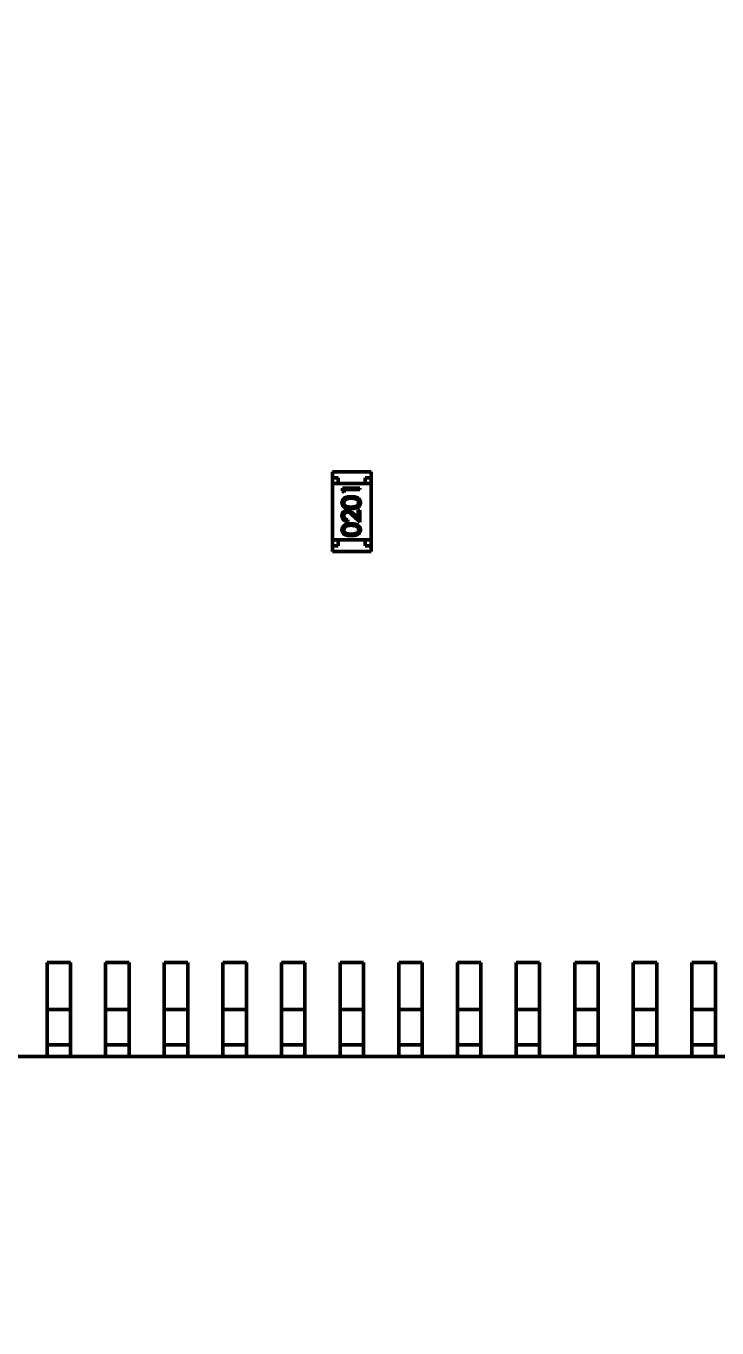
# Model space of a CAD drawing. Header units: millimetres. Extents: x 71 to 428, y 120 to 295.
# Drawn here: x 346.08 to 351.98, y 190.67 to 201.77 of the extents above; entities that cross this region are included whole.
import ezdxf

# ---------------------------------------------------------------- set-up
doc = ezdxf.new("R2010")
doc.units = ezdxf.units.MM
doc.header["$LTSCALE"] = 0.75
doc.layers.add('Dim', color=3, linetype='Continuous', lineweight=25)
doc.layers.add('Visible', color=7, linetype='Continuous', lineweight=50)
doc.styles.get("Standard").update_dxf_attribs({"font": 'arial.ttf'})
doc.dimstyles.new('Dim-ISO-25', dxfattribs={"dimtxt": 3.5, "dimasz": 3.5, "dimexe": 2.1, "dimexo": 2.1, "dimgap": 1.4, "dimtad": 1, "dimzin": 12, "dimdsep": 46, "dimtxsty": 'Standard', "dimcen": 0, "dimazin": 3, "dimtp": 0.1, "dimtm": 0.1, "dimtfac": 0.714286, "dimtmove": 0, "dimatfit": 3, "dimfxl": 1, "dimtzin": 12, "dimarcsym": 0})

# ---------------------------------------------------------------- blocks, each defined once
blk = doc.blocks.new('*D127')
at = {"color": 0, "linetype": 'ByBlock', "lineweight": -2}
for p, q in [((318.396, 202.394), (318.396, 119.871)), ((354.896, 148.704), (354.896, 119.871)), ((318.396, 121.971), (354.896, 121.971))]:
    blk.add_line(p, q, dxfattribs=at)
at = {"color": 0, "linetype": 'ByBlock'}
for points in [[(318.396, 121.971), (321.896, 121.388), (321.896, 122.554)], [(354.896, 121.971), (351.396, 121.388), (351.396, 122.554)]]:
    blk.add_solid(points, dxfattribs=at)
at = {"layer": 'Defpoints', "color": 0, "linetype": 'ByBlock'}
for p in [(318.396, 204.494), (354.896, 150.804)]:
    blk.add_point(p, dxfattribs=at)
at = {"color": 0, "linetype": 'ByBlock', "lineweight": -2, "insert": (336.646, 125.159), "char_height": 3.5, "attachment_point": 5}
blk.add_mtext('\\A0;36.5', dxfattribs=at)

msp = doc.modelspace()

# ---------------------------------------------------------------- linework, layer by layer
at = {"layer": 'Visible'}
for p, q in [((349.027, 197.969), (348.697, 197.969)), ((348.697, 197.969), (348.697, 197.919)), ((348.697, 197.919), (348.697, 197.869)), ((348.747, 197.919), (348.697, 197.919)), ((348.747, 197.869), (348.747, 197.919)), ((348.977, 197.919), (348.977, 197.869)), ((349.027, 197.919), (348.977, 197.919)), ((349.027, 197.969), (349.027, 197.919)), ((349.027, 197.869), (349.027, 197.919)), ((348.697, 197.869), (349.027, 197.869)), ((348.697, 197.869), (348.697, 197.389)), ((348.977, 197.869), (348.747, 197.869)), ((348.782, 197.83), (348.932, 197.83)), ((348.782, 197.803), (348.782, 197.83)), ((348.798, 197.794), (348.782, 197.803)), ((348.798, 197.817), (348.798, 197.794)), ((348.932, 197.817), (348.798, 197.817)), ((348.932, 197.83), (348.932, 197.817)), ((349.027, 197.869), (349.027, 197.389)), ((348.932, 197.54), (348.87, 197.598)), ((348.877, 197.61), (348.917, 197.572)), ((348.917, 197.642), (348.932, 197.642)), ((348.917, 197.572), (348.917, 197.642)), ((348.932, 197.642), (348.932, 197.54)), ((348.828, 197.559), (348.828, 197.546)), ((348.697, 197.389), (348.697, 197.339)), ((348.697, 197.389), (349.027, 197.389)), ((348.977, 197.389), (348.747, 197.389)), ((348.747, 197.339), (348.747, 197.389)), ((348.977, 197.389), (348.977, 197.339)), ((349.027, 197.339), (349.027, 197.389)), ((348.697, 197.289), (348.697, 197.339)), ((348.697, 197.339), (348.747, 197.339)), ((349.027, 197.289), (348.697, 197.289)), ((348.977, 197.339), (349.027, 197.339)), ((349.027, 197.289), (349.027, 197.339)), ((346.263, 193.702), (346.263, 193.785)), ((346.263, 193.785), (346.463, 193.785)), ((346.263, 193.702), (346.263, 193.385)), ((346.463, 193.785), (346.463, 193.702)), ((346.463, 193.385), (346.463, 193.702)), ((346.763, 193.702), (346.763, 193.785)), ((346.763, 193.785), (346.963, 193.785)), ((346.763, 193.702), (346.763, 193.385)), ((346.963, 193.785), (346.963, 193.702)), ((346.963, 193.385), (346.963, 193.702)), ((347.263, 193.702), (347.263, 193.785)), ((347.263, 193.785), (347.463, 193.785)), ((347.263, 193.702), (347.263, 193.385)), ((347.463, 193.785), (347.463, 193.702)), ((347.463, 193.385), (347.463, 193.702)), ((347.763, 193.702), (347.763, 193.785)), ((347.763, 193.785), (347.963, 193.785)), ((347.763, 193.702), (347.763, 193.385)), ((347.963, 193.785), (347.963, 193.702)), ((347.963, 193.385), (347.963, 193.702)), ((348.263, 193.702), (348.263, 193.785)), ((348.263, 193.785), (348.463, 193.785)), ((348.263, 193.702), (348.263, 193.385)), ((348.463, 193.785), (348.463, 193.702)), ((348.463, 193.385), (348.463, 193.702)), ((348.763, 193.702), (348.763, 193.785)), ((348.763, 193.785), (348.963, 193.785)), ((348.763, 193.702), (348.763, 193.385)), ((348.963, 193.785), (348.963, 193.702)), ((348.963, 193.385), (348.963, 193.702)), ((349.263, 193.702), (349.263, 193.785)), ((349.263, 193.785), (349.463, 193.785)), ((349.263, 193.702), (349.263, 193.385)), ((349.463, 193.785), (349.463, 193.702)), ((349.463, 193.385), (349.463, 193.702)), ((349.763, 193.702), (349.763, 193.785)), ((349.763, 193.785), (349.963, 193.785)), ((349.763, 193.702), (349.763, 193.385)), ((349.963, 193.785), (349.963, 193.702)), ((349.963, 193.385), (349.963, 193.702)), ((350.263, 193.702), (350.263, 193.785)), ((350.263, 193.785), (350.463, 193.785)), ((350.263, 193.702), (350.263, 193.385)), ((350.463, 193.785), (350.463, 193.702)), ((350.463, 193.385), (350.463, 193.702)), ((350.763, 193.702), (350.763, 193.785)), ((350.763, 193.785), (350.963, 193.785)), ((350.763, 193.702), (350.763, 193.385)), ((350.963, 193.785), (350.963, 193.702)), ((350.963, 193.385), (350.963, 193.702)), ((351.263, 193.702), (351.263, 193.785)), ((351.263, 193.785), (351.463, 193.785)), ((351.263, 193.702), (351.263, 193.385)), ((351.463, 193.785), (351.463, 193.702)), ((351.463, 193.385), (351.463, 193.702)), ((351.763, 193.702), (351.763, 193.785)), ((351.763, 193.785), (351.963, 193.785)), ((351.763, 193.702), (351.763, 193.385)), ((351.963, 193.785), (351.963, 193.702)), ((351.963, 193.385), (351.963, 193.702)), ((346.263, 193.385), (346.263, 193.085)), ((346.263, 193.385), (346.463, 193.385)), ((346.463, 193.085), (346.463, 193.385)), ((346.763, 193.385), (346.763, 193.085)), ((346.763, 193.385), (346.963, 193.385)), ((346.963, 193.085), (346.963, 193.385)), ((347.263, 193.385), (347.263, 193.085)), ((347.263, 193.385), (347.463, 193.385)), ((347.463, 193.085), (347.463, 193.385)), ((347.763, 193.385), (347.763, 193.085)), ((347.763, 193.385), (347.963, 193.385)), ((347.963, 193.085), (347.963, 193.385)), ((348.263, 193.385), (348.263, 193.085)), ((348.263, 193.385), (348.463, 193.385)), ((348.463, 193.085), (348.463, 193.385)), ((348.763, 193.385), (348.763, 193.085)), ((348.763, 193.385), (348.963, 193.385)), ((348.963, 193.085), (348.963, 193.385)), ((349.263, 193.385), (349.263, 193.085)), ((349.263, 193.385), (349.463, 193.385)), ((349.463, 193.085), (349.463, 193.385)), ((349.763, 193.385), (349.763, 193.085)), ((349.763, 193.385), (349.963, 193.385)), ((349.963, 193.085), (349.963, 193.385)), ((350.263, 193.385), (350.263, 193.085)), ((350.263, 193.385), (350.463, 193.385)), ((350.463, 193.085), (350.463, 193.385)), ((350.763, 193.385), (350.763, 193.085)), ((350.763, 193.385), (350.963, 193.385)), ((350.963, 193.085), (350.963, 193.385)), ((351.263, 193.385), (351.263, 193.085)), ((351.263, 193.385), (351.463, 193.385)), ((351.463, 193.085), (351.463, 193.385)), ((351.763, 193.385), (351.763, 193.085)), ((351.763, 193.385), (351.963, 193.385)), ((351.963, 193.085), (351.963, 193.385)), ((346.263, 193.085), (346.263, 192.985)), ((346.263, 193.085), (346.463, 193.085)), ((346.463, 193.085), (346.463, 192.985)), ((346.763, 193.085), (346.763, 192.985)), ((346.763, 193.085), (346.963, 193.085)), ((346.963, 193.085), (346.963, 192.985)), ((347.263, 193.085), (347.263, 192.985)), ((347.263, 193.085), (347.463, 193.085)), ((347.463, 193.085), (347.463, 192.985)), ((347.763, 193.085), (347.763, 192.985)), ((347.763, 193.085), (347.963, 193.085)), ((347.963, 193.085), (347.963, 192.985)), ((348.263, 193.085), (348.263, 192.985)), ((348.263, 193.085), (348.463, 193.085)), ((348.463, 193.085), (348.463, 192.985)), ((348.763, 193.085), (348.763, 192.985)), ((348.763, 193.085), (348.963, 193.085)), ((348.963, 193.085), (348.963, 192.985)), ((349.263, 193.085), (349.263, 192.985)), ((349.263, 193.085), (349.463, 193.085)), ((349.463, 193.085), (349.463, 192.985)), ((349.763, 193.085), (349.763, 192.985)), ((349.763, 193.085), (349.963, 193.085)), ((349.963, 193.085), (349.963, 192.985)), ((350.263, 193.085), (350.263, 192.985)), ((350.263, 193.085), (350.463, 193.085)), ((350.463, 193.085), (350.463, 192.985)), ((350.763, 193.085), (350.763, 192.985)), ((350.763, 193.085), (350.963, 193.085)), ((350.963, 193.085), (350.963, 192.985)), ((351.263, 193.085), (351.263, 192.985)), ((351.263, 193.085), (351.463, 193.085)), ((351.463, 193.085), (351.463, 192.985)), ((351.763, 193.085), (351.763, 192.985)), ((351.763, 193.085), (351.963, 193.085)), ((351.963, 193.085), (351.963, 192.985)), ((366.613, 192.985), (342.613, 192.985))]:
    msp.add_line(p, q, dxfattribs=at)
at = {"layer": 'Visible', "extrusion": (0, 0, -1)}
msp.add_circle((-354.896, 204.496), 47.93, dxfattribs=at)
at = {"layer": 'Visible'}
for centre in [(348.86, 197.633), (348.86, 197.402)]:
    msp.add_arc(centre, 0.111, 71.6443, 91.3671, dxfattribs=at)
for points, knots in [([(348.778, 197.706), (348.778, 197.707), (348.778, 197.709), (348.779, 197.713), (348.779, 197.716), (348.78, 197.719), (348.782, 197.723), (348.783, 197.726), (348.785, 197.729), (348.787, 197.732), (348.789, 197.735), (348.791, 197.737), (348.794, 197.74), (348.797, 197.742), (348.801, 197.745), (348.804, 197.747), (348.808, 197.749), (348.812, 197.751), (348.816, 197.752), (348.821, 197.754), (348.826, 197.755), (348.832, 197.756), (348.838, 197.756), (348.844, 197.757), (348.85, 197.757), (348.855, 197.757), (348.857, 197.757)], [0, 0, 0, 0, 0.033788, 0.067194, 0.099862, 0.132567, 0.165151, 0.197913, 0.231319, 0.265083, 0.299255, 0.334399, 0.369943, 0.406284, 0.444064, 0.482998, 0.523354, 0.565537, 0.609613, 0.656391, 0.705885, 0.758325, 0.813832, 0.872795, 0.934722, 1, 1, 1, 1]), ([(348.857, 197.655), (348.855, 197.655), (348.85, 197.655), (348.843, 197.656), (348.837, 197.656), (348.831, 197.657), (348.825, 197.658), (348.82, 197.659), (348.816, 197.66), (348.811, 197.662), (348.807, 197.663), (348.804, 197.665), (348.8, 197.667), (348.797, 197.669), (348.794, 197.672), (348.791, 197.674), (348.789, 197.677), (348.787, 197.68), (348.785, 197.683), (348.783, 197.686), (348.782, 197.689), (348.78, 197.692), (348.779, 197.695), (348.779, 197.699), (348.778, 197.702), (348.778, 197.704), (348.778, 197.706)], [0, 0, 0, 0, 0.068595, 0.133246, 0.194313, 0.251279, 0.304513, 0.354235, 0.400481, 0.443411, 0.484015, 0.523252, 0.561042, 0.5979, 0.633518, 0.668314, 0.702496, 0.736685, 0.770293, 0.803437, 0.835913, 0.86846, 0.900847, 0.933467, 0.966258, 1, 1, 1, 1]), ([(348.857, 197.744), (348.855, 197.744), (348.852, 197.744), (348.847, 197.744), (348.842, 197.743), (348.837, 197.743), (348.833, 197.742), (348.829, 197.741), (348.825, 197.74), (348.821, 197.739), (348.818, 197.738), (348.814, 197.736), (348.811, 197.735), (348.809, 197.733), (348.806, 197.731), (348.804, 197.729), (348.802, 197.727), (348.8, 197.724), (348.797, 197.72), (348.795, 197.716), (348.794, 197.711), (348.794, 197.708), (348.794, 197.706)], [0, 0, 0, 0, 0.065681, 0.128486, 0.188175, 0.245106, 0.299448, 0.350823, 0.399942, 0.446672, 0.491255, 0.533376, 0.573853, 0.612526, 0.649597, 0.685532, 0.720106, 0.753838, 0.818925, 0.880493, 0.940311, 1, 1, 1, 1]), ([(348.794, 197.706), (348.794, 197.704), (348.794, 197.701), (348.795, 197.696), (348.797, 197.691), (348.8, 197.688), (348.802, 197.685), (348.804, 197.683), (348.806, 197.681), (348.808, 197.679), (348.811, 197.678), (348.814, 197.676), (348.816, 197.675), (348.82, 197.673), (348.823, 197.672), (348.827, 197.671), (348.831, 197.671), (348.835, 197.67), (348.84, 197.669), (348.846, 197.669), (348.851, 197.669), (348.855, 197.669), (348.857, 197.669)], [0, 0, 0, 0, 0.060387, 0.120883, 0.182755, 0.247811, 0.281299, 0.315088, 0.349702, 0.384857, 0.420966, 0.458511, 0.497175, 0.537602, 0.580503, 0.627468, 0.678388, 0.733983, 0.793747, 0.857714, 0.926698, 1, 1, 1, 1]), ([(348.857, 197.757), (348.86, 197.757), (348.864, 197.757), (348.871, 197.757), (348.877, 197.756), (348.883, 197.756), (348.888, 197.755), (348.893, 197.754), (348.898, 197.752), (348.902, 197.751), (348.906, 197.749), (348.91, 197.747), (348.914, 197.745), (348.917, 197.743), (348.92, 197.74), (348.923, 197.738), (348.925, 197.735), (348.928, 197.732), (348.93, 197.729), (348.931, 197.726), (348.933, 197.723), (348.934, 197.719), (348.935, 197.716), (348.936, 197.713), (348.936, 197.709), (348.936, 197.707), (348.936, 197.706)], [0, 0, 0, 0, 0.065063, 0.126773, 0.185516, 0.240765, 0.29298, 0.34225, 0.388919, 0.432776, 0.474628, 0.514775, 0.553606, 0.591426, 0.628028, 0.663804, 0.698984, 0.733591, 0.767628, 0.801208, 0.834264, 0.866981, 0.89972, 0.932702, 0.966176, 1, 1, 1, 1]), ([(348.936, 197.706), (348.936, 197.704), (348.936, 197.702), (348.936, 197.699), (348.935, 197.695), (348.934, 197.692), (348.933, 197.689), (348.931, 197.686), (348.93, 197.683), (348.928, 197.68), (348.926, 197.677), (348.923, 197.674), (348.92, 197.672), (348.917, 197.67), (348.914, 197.667), (348.911, 197.665), (348.907, 197.663), (348.903, 197.662), (348.899, 197.66), (348.894, 197.659), (348.889, 197.658), (348.883, 197.657), (348.877, 197.656), (348.871, 197.656), (348.864, 197.655), (348.86, 197.655), (348.857, 197.655)], [0, 0, 0, 0, 0.033787, 0.066622, 0.099285, 0.131361, 0.163585, 0.196104, 0.228902, 0.262158, 0.295991, 0.330218, 0.36506, 0.400951, 0.43762, 0.475708, 0.515381, 0.556414, 0.599765, 0.646424, 0.696431, 0.749782, 0.806573, 0.867436, 0.931887, 1, 1, 1, 1]), ([(348.857, 197.669), (348.859, 197.669), (348.863, 197.669), (348.869, 197.669), (348.874, 197.67), (348.879, 197.67), (348.883, 197.671), (348.888, 197.671), (348.891, 197.672), (348.895, 197.673), (348.898, 197.675), (348.901, 197.676), (348.903, 197.677), (348.906, 197.679), (348.908, 197.681), (348.91, 197.683), (348.912, 197.685), (348.915, 197.688), (348.917, 197.691), (348.919, 197.696), (348.92, 197.701), (348.921, 197.704), (348.921, 197.706)], [0, 0, 0, 0, 0.072951, 0.141584, 0.205926, 0.265301, 0.320597, 0.371817, 0.41879, 0.461699, 0.502134, 0.540804, 0.578181, 0.614297, 0.649678, 0.684299, 0.718359, 0.752081, 0.817652, 0.879722, 0.939966, 1, 1, 1, 1]), ([(348.921, 197.706), (348.921, 197.708), (348.92, 197.711), (348.919, 197.716), (348.917, 197.721), (348.915, 197.724), (348.913, 197.727), (348.911, 197.729), (348.908, 197.731), (348.906, 197.733), (348.904, 197.734), (348.901, 197.736), (348.898, 197.737), (348.896, 197.738), (348.895, 197.738)], [0, 0, 0, 0, 0.112813, 0.225394, 0.339595, 0.459675, 0.521735, 0.583926, 0.648174, 0.713881, 0.781004, 0.851451, 0.924051, 1, 1, 1, 1]), ([(348.778, 197.595), (348.778, 197.596), (348.778, 197.6), (348.779, 197.604), (348.78, 197.609), (348.782, 197.613), (348.783, 197.617), (348.786, 197.621), (348.788, 197.624), (348.792, 197.628), (348.795, 197.63), (348.799, 197.633), (348.802, 197.635), (348.806, 197.637), (348.81, 197.638), (348.814, 197.639), (348.819, 197.64), (348.821, 197.64), (348.823, 197.64)], [0, 0, 0, 0, 0.069475, 0.136517, 0.200789, 0.26383, 0.325735, 0.387291, 0.449509, 0.512968, 0.576275, 0.63758, 0.697903, 0.757172, 0.816599, 0.876653, 0.93729, 1, 1, 1, 1]), ([(348.828, 197.546), (348.827, 197.546), (348.823, 197.546), (348.818, 197.547), (348.813, 197.548), (348.808, 197.55), (348.804, 197.552), (348.8, 197.554), (348.796, 197.557), (348.792, 197.56), (348.789, 197.564), (348.786, 197.568), (348.784, 197.572), (348.782, 197.576), (348.78, 197.58), (348.779, 197.585), (348.778, 197.59), (348.778, 197.593), (348.778, 197.595)], [0, 0, 0, 0, 0.068791, 0.135103, 0.198979, 0.261904, 0.323495, 0.385195, 0.446969, 0.509765, 0.572251, 0.633405, 0.693251, 0.752583, 0.812579, 0.873275, 0.93555, 1, 1, 1, 1]), ([(348.824, 197.627), (348.823, 197.627), (348.821, 197.626), (348.818, 197.626), (348.815, 197.625), (348.813, 197.624), (348.81, 197.623), (348.807, 197.621), (348.805, 197.619), (348.803, 197.617), (348.801, 197.615), (348.799, 197.612), (348.797, 197.609), (348.796, 197.607), (348.795, 197.604), (348.794, 197.601), (348.794, 197.597), (348.794, 197.595), (348.794, 197.594)], [0, 0, 0, 0, 0.061965, 0.122122, 0.180988, 0.239933, 0.299906, 0.359989, 0.421776, 0.486576, 0.551535, 0.615018, 0.677259, 0.73973, 0.80305, 0.866495, 0.931973, 1, 1, 1, 1]), ([(348.794, 197.594), (348.794, 197.593), (348.794, 197.591), (348.794, 197.587), (348.795, 197.584), (348.796, 197.581), (348.797, 197.578), (348.799, 197.575), (348.801, 197.573), (348.803, 197.57), (348.805, 197.568), (348.808, 197.566), (348.811, 197.564), (348.814, 197.563), (348.817, 197.561), (348.821, 197.56), (348.824, 197.56), (348.827, 197.559), (348.828, 197.559)], [0, 0, 0, 0, 0.064439, 0.126547, 0.186887, 0.245878, 0.304041, 0.362191, 0.420976, 0.48066, 0.5406, 0.600689, 0.661936, 0.724443, 0.789038, 0.856314, 0.926352, 1, 1, 1, 1]), ([(348.823, 197.64), (348.825, 197.64), (348.829, 197.64), (348.835, 197.639), (348.841, 197.637), (348.846, 197.634), (348.85, 197.632), (348.853, 197.63), (348.856, 197.627), (348.86, 197.625), (348.864, 197.621), (348.868, 197.618), (348.872, 197.614), (348.875, 197.611), (348.877, 197.61)], [0, 0, 0, 0, 0.098702, 0.195672, 0.292422, 0.391343, 0.444462, 0.504229, 0.570352, 0.642546, 0.722288, 0.807921, 0.90047, 1, 1, 1, 1]), ([(348.87, 197.598), (348.869, 197.6), (348.866, 197.602), (348.862, 197.606), (348.858, 197.61), (348.854, 197.613), (348.851, 197.615), (348.848, 197.618), (348.845, 197.62), (348.842, 197.622), (348.838, 197.624), (348.834, 197.625), (348.829, 197.626), (348.826, 197.627), (348.824, 197.627)], [0, 0, 0, 0, 0.110803, 0.212829, 0.306101, 0.390647, 0.466924, 0.534481, 0.593587, 0.644557, 0.7362, 0.825024, 0.911986, 1, 1, 1, 1]), ([(348.778, 197.475), (348.778, 197.476), (348.778, 197.478), (348.779, 197.482), (348.779, 197.485), (348.78, 197.489), (348.782, 197.492), (348.783, 197.495), (348.785, 197.498), (348.787, 197.501), (348.789, 197.504), (348.791, 197.507), (348.794, 197.509), (348.797, 197.512), (348.801, 197.514), (348.804, 197.516), (348.808, 197.518), (348.812, 197.52), (348.816, 197.521), (348.821, 197.523), (348.826, 197.524), (348.832, 197.525), (348.838, 197.526), (348.844, 197.526), (348.85, 197.526), (348.855, 197.527), (348.857, 197.527)], [0, 0, 0, 0, 0.033788, 0.067194, 0.099862, 0.132567, 0.165151, 0.197913, 0.231319, 0.265083, 0.299255, 0.334399, 0.369943, 0.406284, 0.444064, 0.482998, 0.523354, 0.565537, 0.609613, 0.656391, 0.705885, 0.758325, 0.813832, 0.872795, 0.934722, 1, 1, 1, 1]), ([(348.857, 197.425), (348.855, 197.425), (348.85, 197.425), (348.843, 197.425), (348.837, 197.425), (348.831, 197.426), (348.825, 197.427), (348.82, 197.428), (348.816, 197.429), (348.811, 197.431), (348.807, 197.433), (348.804, 197.434), (348.8, 197.436), (348.797, 197.439), (348.794, 197.441), (348.791, 197.443), (348.789, 197.446), (348.787, 197.449), (348.785, 197.452), (348.783, 197.455), (348.782, 197.458), (348.78, 197.461), (348.779, 197.464), (348.779, 197.468), (348.778, 197.471), (348.778, 197.474), (348.778, 197.475)], [0, 0, 0, 0, 0.068595, 0.133246, 0.194313, 0.251279, 0.304513, 0.354235, 0.400481, 0.443411, 0.484015, 0.523252, 0.561042, 0.5979, 0.633518, 0.668314, 0.702496, 0.736685, 0.770293, 0.803437, 0.835913, 0.86846, 0.900847, 0.933467, 0.966258, 1, 1, 1, 1]), ([(348.857, 197.513), (348.855, 197.513), (348.852, 197.513), (348.847, 197.513), (348.842, 197.512), (348.837, 197.512), (348.833, 197.511), (348.829, 197.51), (348.825, 197.509), (348.821, 197.508), (348.818, 197.507), (348.814, 197.505), (348.811, 197.504), (348.809, 197.502), (348.806, 197.5), (348.804, 197.498), (348.802, 197.496), (348.8, 197.493), (348.797, 197.49), (348.795, 197.485), (348.794, 197.48), (348.794, 197.477), (348.794, 197.475)], [0, 0, 0, 0, 0.065681, 0.128486, 0.188175, 0.245106, 0.299448, 0.350823, 0.399942, 0.446672, 0.491255, 0.533376, 0.573853, 0.612526, 0.649597, 0.685532, 0.720106, 0.753838, 0.818925, 0.880493, 0.940311, 1, 1, 1, 1]), ([(348.794, 197.475), (348.794, 197.474), (348.794, 197.47), (348.795, 197.465), (348.797, 197.461), (348.8, 197.457), (348.802, 197.454), (348.804, 197.452), (348.806, 197.45), (348.808, 197.448), (348.811, 197.447), (348.814, 197.445), (348.816, 197.444), (348.82, 197.443), (348.823, 197.442), (348.827, 197.441), (348.831, 197.44), (348.835, 197.439), (348.84, 197.439), (348.846, 197.438), (348.851, 197.438), (348.855, 197.438), (348.857, 197.438)], [0, 0, 0, 0, 0.060387, 0.120883, 0.182755, 0.247811, 0.281299, 0.315088, 0.349702, 0.384857, 0.420966, 0.458511, 0.497175, 0.537602, 0.580503, 0.627468, 0.678388, 0.733983, 0.793747, 0.857714, 0.926698, 1, 1, 1, 1]), ([(348.857, 197.527), (348.86, 197.527), (348.864, 197.526), (348.871, 197.526), (348.877, 197.526), (348.883, 197.525), (348.888, 197.524), (348.893, 197.523), (348.898, 197.521), (348.902, 197.52), (348.906, 197.518), (348.91, 197.516), (348.914, 197.514), (348.917, 197.512), (348.92, 197.509), (348.923, 197.507), (348.925, 197.504), (348.928, 197.501), (348.93, 197.498), (348.931, 197.495), (348.933, 197.492), (348.934, 197.489), (348.935, 197.485), (348.936, 197.482), (348.936, 197.478), (348.936, 197.476), (348.936, 197.475)], [0, 0, 0, 0, 0.065063, 0.126773, 0.185516, 0.240765, 0.29298, 0.34225, 0.388919, 0.432776, 0.474628, 0.514775, 0.553606, 0.591426, 0.628028, 0.663804, 0.698984, 0.733591, 0.767628, 0.801208, 0.834264, 0.866981, 0.89972, 0.932702, 0.966176, 1, 1, 1, 1]), ([(348.936, 197.475), (348.936, 197.474), (348.936, 197.471), (348.936, 197.468), (348.935, 197.464), (348.934, 197.461), (348.933, 197.458), (348.931, 197.455), (348.93, 197.452), (348.928, 197.449), (348.926, 197.446), (348.923, 197.444), (348.92, 197.441), (348.917, 197.439), (348.914, 197.437), (348.911, 197.435), (348.907, 197.433), (348.903, 197.431), (348.899, 197.429), (348.894, 197.428), (348.889, 197.427), (348.883, 197.426), (348.877, 197.425), (348.871, 197.425), (348.864, 197.425), (348.86, 197.425), (348.857, 197.425)], [0, 0, 0, 0, 0.033787, 0.066622, 0.099285, 0.131361, 0.163585, 0.196104, 0.228902, 0.262158, 0.295991, 0.330218, 0.36506, 0.400951, 0.43762, 0.475708, 0.515381, 0.556414, 0.599765, 0.646424, 0.696431, 0.749782, 0.806573, 0.867436, 0.931887, 1, 1, 1, 1]), ([(348.857, 197.438), (348.859, 197.438), (348.863, 197.438), (348.869, 197.438), (348.874, 197.439), (348.879, 197.439), (348.883, 197.44), (348.888, 197.441), (348.891, 197.442), (348.895, 197.443), (348.898, 197.444), (348.901, 197.445), (348.903, 197.447), (348.906, 197.448), (348.908, 197.45), (348.91, 197.452), (348.912, 197.454), (348.915, 197.457), (348.917, 197.461), (348.919, 197.465), (348.92, 197.47), (348.921, 197.474), (348.921, 197.475)], [0, 0, 0, 0, 0.072951, 0.141584, 0.205926, 0.265301, 0.320597, 0.371817, 0.41879, 0.461699, 0.502134, 0.540804, 0.578181, 0.614297, 0.649678, 0.684299, 0.718359, 0.752081, 0.817652, 0.879722, 0.939966, 1, 1, 1, 1]), ([(348.921, 197.475), (348.921, 197.477), (348.92, 197.48), (348.919, 197.485), (348.917, 197.49), (348.915, 197.493), (348.913, 197.496), (348.911, 197.498), (348.908, 197.5), (348.906, 197.502), (348.904, 197.503), (348.901, 197.505), (348.898, 197.506), (348.896, 197.507), (348.895, 197.507)], [0, 0, 0, 0, 0.112813, 0.225394, 0.339595, 0.459675, 0.521735, 0.583926, 0.648174, 0.713881, 0.781004, 0.851451, 0.924051, 1, 1, 1, 1])]:
    msp.add_open_spline(points, degree=3, knots=knots, dxfattribs=at)

# ---------------------------------------------------------------- dimensions: what is measured, and where the dimension line sits
at = {"layer": 'Dim'}
dim = msp.add_linear_dim(base=(354.896, 121.971), p1=(318.396, 204.494), p2=(354.896, 150.804), dimstyle='Dim-ISO-25', dxfattribs=at)
dim.commit()
dim.dimension.update_dxf_attribs({"geometry": '*D127', "text_midpoint": (336.646, 125.159)})

doc.saveas('drawing.dxf')
